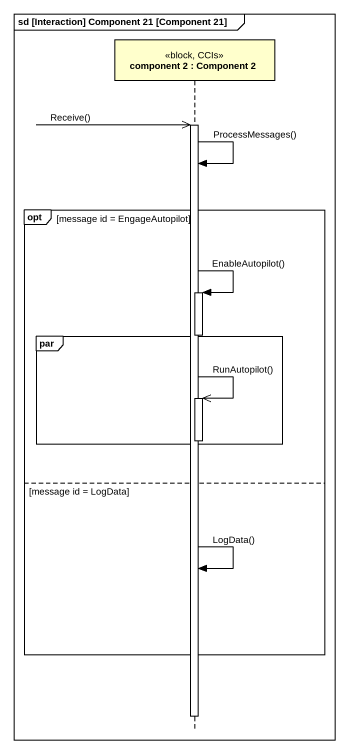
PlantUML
@startuml
mainframe sd [Interaction] Component 21 [Component 21]
hide footbox
participant "component 2 : Component 2" as component_2 <<block, CCIs>>

component_2 ->> component_2 : Receive()
activate component_2
component_2 -> component_2 : ProcessMessages()
opt message id = EngageAutopilot
  component_2 -> component_2 : EnableAutopilot()
  activate component_2
  deactivate component_2
  par
    component_2 ->> component_2 : RunAutopilot()
    activate component_2
    deactivate component_2
  end
else message id = LogData
  component_2 -> component_2 : LogData()
end
deactivate component_2
@enduml
